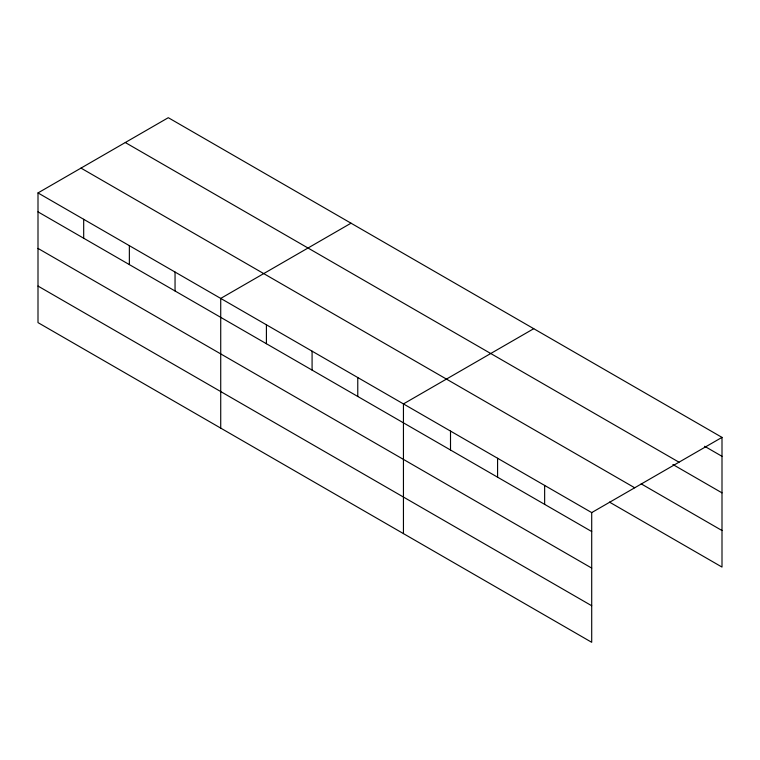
<?xml version="1.0" encoding="UTF-8"?>
<svg xmlns="http://www.w3.org/2000/svg" width="760" height="760" viewBox="0 0 760 760"><rect width="100%" height="100%" fill="white"/><g stroke="black" fill="none" stroke-linecap="round" stroke-linejoin="round"><path stroke-width="1.14" d="M591.707 568.091L591.707 512.601L38 192.926L38 322.62L591.707 642.304L591.707 568.091L38 248.406M609.453 502.094L722 567.074L722 437.38L168.292 117.695L38 192.926M351.015 223.193L220.723 298.414L220.723 428.117M533.739 328.69L403.446 403.911L403.446 533.606M591.707 512.601L722 437.38M704.606 446.272L722 456.313M125.295 142.529L679.003 462.203M672.885 464.512L722 492.86M641.174 483.854L722 530.528M80.997 168.102L634.704 487.778M38 211.859L591.707 531.534M38 286.064L591.707 605.748M544.644 485.431L544.644 504.364M497.581 458.261L497.581 477.185M450.509 431.081L450.509 450.015M357.77 377.54L357.77 396.473M312.084 351.167L312.084 370.101M266.409 324.795L266.409 343.719M175.047 272.042L175.047 290.976M129.361 245.67L129.361 264.603M83.686 219.298L83.686 238.232"/></g></svg>
